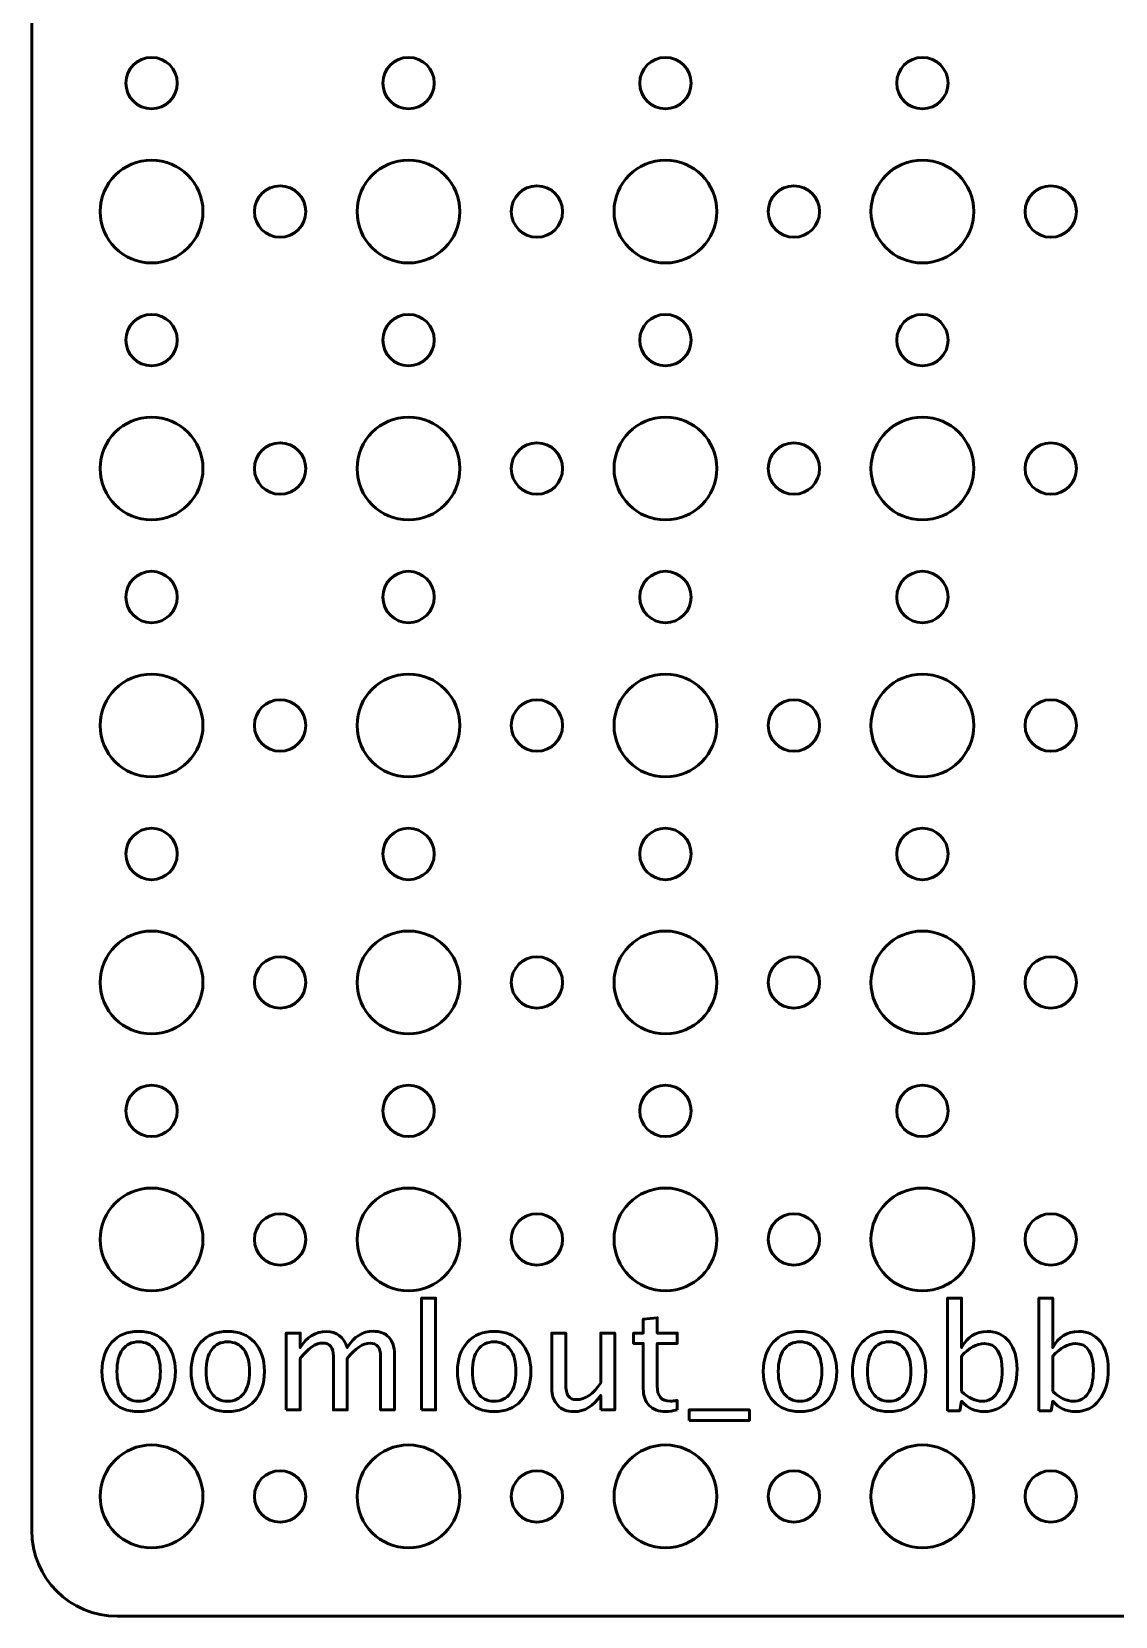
# Model space of a CAD drawing. Header units: centimetres. Extents: x -50 to 50, y -9 to 9.
# Drawn here: x -50.2 to -43.87, y -8.95 to 0.3 of the extents above; entities that cross this region are included whole.
import ezdxf

# ---------------------------------------------------------------- set-up
doc = ezdxf.new("R2010")
doc.units = ezdxf.units.CM
doc.header["$MEASUREMENT"] = 0
doc.layers.add('Layer 1', color=7, linetype='Continuous')

msp = doc.modelspace()

# ---------------------------------------------------------------- linework, layer by layer
at = {"layer": 'Layer 1', "lineweight": 53}
for centre, major_axis in [((-49.5, 0), (0, 0.15)), ((-48, 0), (0, 0.15)), ((-46.5, 0), (0, 0.15)), ((-45, 0), (0, 0.15)), ((-49.49999, -0.75001), (0, 0.30001)), ((-47.99999, -0.75001), (0, 0.30001)), ((-46.49999, -0.75001), (0, 0.30001)), ((-44.99999, -0.75001), (0, 0.30001)), ((-48.75, -0.75), (0, 0.15)), ((-47.25, -0.75), (0, 0.15)), ((-45.75, -0.75), (0, 0.15)), ((-44.25, -0.75), (0, 0.15)), ((-49.5, -1.5), (0, 0.15)), ((-48, -1.5), (0, 0.15)), ((-46.5, -1.5), (0, 0.15)), ((-45, -1.5), (0, 0.15)), ((-49.49999, -2.25001), (0, 0.30001)), ((-47.99999, -2.25001), (0, 0.30001)), ((-46.49999, -2.25001), (0, 0.30001)), ((-44.99999, -2.25001), (0, 0.30001)), ((-48.75, -2.25), (0, 0.15)), ((-47.25, -2.25), (0, 0.15)), ((-45.75, -2.25), (0, 0.15)), ((-44.25, -2.25), (0, 0.15)), ((-49.5, -3), (0, 0.15)), ((-48, -3), (0, 0.15)), ((-46.5, -3), (0, 0.15)), ((-45, -3), (0, 0.15)), ((-49.49999, -3.75001), (0, 0.30001)), ((-47.99999, -3.75001), (0, 0.30001)), ((-46.49999, -3.75001), (0, 0.30001)), ((-44.99999, -3.75001), (0, 0.30001)), ((-48.75, -3.75), (0, 0.15)), ((-47.25, -3.75), (0, 0.15)), ((-45.75, -3.75), (0, 0.15)), ((-44.25, -3.75), (0, 0.15)), ((-49.5, -4.5), (0, 0.15)), ((-48, -4.5), (0, 0.15)), ((-46.5, -4.5), (0, 0.15)), ((-45, -4.5), (0, 0.15)), ((-49.49999, -5.25001), (0, 0.30001)), ((-47.99999, -5.25001), (0, 0.30001)), ((-46.49999, -5.25001), (0, 0.30001)), ((-44.99999, -5.25001), (0, 0.30001)), ((-48.75, -5.25), (0, 0.15)), ((-47.25, -5.25), (0, 0.15)), ((-45.75, -5.25), (0, 0.15)), ((-44.25, -5.25), (0, 0.15)), ((-49.5, -6), (0, 0.15)), ((-48, -6), (0, 0.15)), ((-46.5, -6), (0, 0.15)), ((-45, -6), (0, 0.15)), ((-49.49999, -6.75001), (0, 0.30001)), ((-47.99999, -6.75001), (0, 0.30001)), ((-46.49999, -6.75001), (0, 0.30001)), ((-44.99999, -6.75001), (0, 0.30001)), ((-48.75, -6.75), (0, 0.15)), ((-47.25, -6.75), (0, 0.15)), ((-45.75, -6.75), (0, 0.15)), ((-44.25, -6.75), (0, 0.15)), ((-49.49999, -8.25001), (0, 0.30001)), ((-47.99999, -8.25001), (0, 0.30001)), ((-46.49999, -8.25001), (0, 0.30001)), ((-44.99999, -8.25001), (0, 0.30001)), ((-48.75, -8.25), (0, 0.15)), ((-47.25, -8.25), (0, 0.15)), ((-45.75, -8.25), (0, 0.15)), ((-44.25, -8.25), (0, 0.15))]:
    msp.add_ellipse(centre, major_axis=major_axis, ratio=1, dxfattribs=at)
msp.add_open_spline([(-50.2, -8.45), (-50.2, -8.45), (-50.2, 8.45), (-50.2, 8.45), (-50.2, 8.45), (-50.2, 8.72614), (-49.97614, 8.95), (-49.7, 8.95), (-49.7, 8.95), (-49.7, 8.95), (49.7, 8.95), (49.7, 8.95), (49.7, 8.95), (49.97614, 8.95), (50.2, 8.72614), (50.2, 8.45), (50.2, 8.45), (50.2, 8.45), (50.2, -8.45), (50.2, -8.45), (50.2, -8.45), (50.2, -8.72614), (49.97614, -8.95), (49.7, -8.95), (49.7, -8.95), (49.7, -8.95), (-49.7, -8.95), (-49.7, -8.95), (-49.7, -8.95), (-49.97614, -8.95), (-50.2, -8.72614), (-50.2, -8.45)], degree=3, knots=[0, 0, 0, 0, 0.1111111, 0.1111111, 0.1111111, 0.1111111, 0.2222222, 0.2222222, 0.2222222, 0.2222222, 0.3333333, 0.3333333, 0.3333333, 0.3333333, 0.4444444, 0.4444444, 0.4444444, 0.4444444, 0.5555556, 0.5555556, 0.5555556, 0.5555556, 0.6666667, 0.6666667, 0.6666667, 0.6666667, 0.7777778, 0.7777778, 0.7777778, 0.7777778, 1, 1, 1, 1], dxfattribs=at)
at = {"layer": 'Layer 1', "color": 5, "lineweight": 53}
for points, knots in [([(-47.92327, -7.74511), (-47.92327, -7.74511), (-47.92327, -7.09233), (-47.92327, -7.09233), (-47.92327, -7.09233), (-47.92327, -7.09233), (-47.84199, -7.09233), (-47.84199, -7.09233), (-47.84199, -7.09233), (-47.84199, -7.09233), (-47.84199, -7.74511), (-47.84199, -7.74511), (-47.84199, -7.74511), (-47.84199, -7.74511), (-47.92327, -7.74511), (-47.92327, -7.74511)], [0, 0, 0, 0, 0.2, 0.2, 0.2, 0.2, 0.4, 0.4, 0.4, 0.4, 0.6, 0.6, 0.6, 0.6, 1, 1, 1, 1]), ([(-44.85267, -7.75019), (-44.85267, -7.75019), (-44.85267, -7.09233), (-44.85267, -7.09233), (-44.85267, -7.09233), (-44.85267, -7.09233), (-44.77139, -7.09233), (-44.77139, -7.09233), (-44.77139, -7.09233), (-44.77139, -7.09233), (-44.77139, -7.38118), (-44.77139, -7.38118), (-44.77139, -7.38118), (-44.73809, -7.31839), (-44.68799, -7.28706), (-44.62125, -7.28706), (-44.62125, -7.28706), (-44.5672, -7.28706), (-44.52473, -7.30668), (-44.49368, -7.34605), (-44.49368, -7.34605), (-44.46264, -7.38542), (-44.44711, -7.43918), (-44.44711, -7.50734), (-44.44711, -7.50734), (-44.44711, -7.58156), (-44.46475, -7.64153), (-44.49989, -7.68697), (-44.49989, -7.68697), (-44.53503, -7.73255), (-44.58131, -7.75527), (-44.6386, -7.75527), (-44.6386, -7.75527), (-44.6918, -7.75527), (-44.73611, -7.73495), (-44.77139, -7.69417), (-44.77139, -7.69417), (-44.77139, -7.69417), (-44.78127, -7.75019), (-44.78127, -7.75019), (-44.78127, -7.75019), (-44.78127, -7.75019), (-44.85267, -7.75019), (-44.85267, -7.75019)], [0, 0, 0, 0, 0.0833333, 0.0833333, 0.0833333, 0.0833333, 0.1666667, 0.1666667, 0.1666667, 0.1666667, 0.25, 0.25, 0.25, 0.25, 0.3333333, 0.3333333, 0.3333333, 0.3333333, 0.4166667, 0.4166667, 0.4166667, 0.4166667, 0.5, 0.5, 0.5, 0.5, 0.5833333, 0.5833333, 0.5833333, 0.5833333, 0.6666667, 0.6666667, 0.6666667, 0.6666667, 0.75, 0.75, 0.75, 0.75, 0.8333333, 0.8333333, 0.8333333, 0.8333333, 1, 1, 1, 1]), ([(-44.31983, -7.75019), (-44.31983, -7.75019), (-44.31983, -7.09233), (-44.31983, -7.09233), (-44.31983, -7.09233), (-44.31983, -7.09233), (-44.23855, -7.09233), (-44.23855, -7.09233), (-44.23855, -7.09233), (-44.23855, -7.09233), (-44.23855, -7.38118), (-44.23855, -7.38118), (-44.23855, -7.38118), (-44.20525, -7.31839), (-44.15515, -7.28706), (-44.08841, -7.28706), (-44.08841, -7.28706), (-44.03436, -7.28706), (-43.99189, -7.30668), (-43.96084, -7.34605), (-43.96084, -7.34605), (-43.9298, -7.38542), (-43.91427, -7.43918), (-43.91427, -7.50734), (-43.91427, -7.50734), (-43.91427, -7.58156), (-43.93191, -7.64153), (-43.96705, -7.68697), (-43.96705, -7.68697), (-44.00219, -7.73255), (-44.04847, -7.75527), (-44.10576, -7.75527), (-44.10576, -7.75527), (-44.15896, -7.75527), (-44.20327, -7.73495), (-44.23855, -7.69417), (-44.23855, -7.69417), (-44.23855, -7.69417), (-44.24843, -7.75019), (-44.24843, -7.75019), (-44.24843, -7.75019), (-44.24843, -7.75019), (-44.31983, -7.75019), (-44.31983, -7.75019)], [0, 0, 0, 0, 0.0833333, 0.0833333, 0.0833333, 0.0833333, 0.1666667, 0.1666667, 0.1666667, 0.1666667, 0.25, 0.25, 0.25, 0.25, 0.3333333, 0.3333333, 0.3333333, 0.3333333, 0.4166667, 0.4166667, 0.4166667, 0.4166667, 0.5, 0.5, 0.5, 0.5, 0.5833333, 0.5833333, 0.5833333, 0.5833333, 0.6666667, 0.6666667, 0.6666667, 0.6666667, 0.75, 0.75, 0.75, 0.75, 0.8333333, 0.8333333, 0.8333333, 0.8333333, 1, 1, 1, 1]), ([(-46.43228, -7.74497), (-46.4574, -7.75188), (-46.47927, -7.75527), (-46.49775, -7.75527), (-46.49775, -7.75527), (-46.53924, -7.75527), (-46.57156, -7.74342), (-46.5947, -7.71971), (-46.5947, -7.71971), (-46.61798, -7.696), (-46.62955, -7.66312), (-46.62955, -7.62093), (-46.62955, -7.62093), (-46.62955, -7.62093), (-46.62955, -7.35734), (-46.62955, -7.35734), (-46.62955, -7.35734), (-46.62955, -7.35734), (-46.68572, -7.35734), (-46.68572, -7.35734), (-46.68572, -7.35734), (-46.68572, -7.35734), (-46.68572, -7.29637), (-46.68572, -7.29637), (-46.68572, -7.29637), (-46.68572, -7.29637), (-46.62955, -7.29637), (-46.62955, -7.29637), (-46.62955, -7.29637), (-46.62955, -7.29637), (-46.62955, -7.21524), (-46.62955, -7.21524), (-46.62955, -7.21524), (-46.62955, -7.21524), (-46.54827, -7.20747), (-46.54827, -7.20747), (-46.54827, -7.20747), (-46.54827, -7.20747), (-46.54827, -7.29637), (-46.54827, -7.29637), (-46.54827, -7.29637), (-46.54827, -7.29637), (-46.43059, -7.29637), (-46.43059, -7.29637), (-46.43059, -7.29637), (-46.43059, -7.29637), (-46.43059, -7.35734), (-46.43059, -7.35734), (-46.43059, -7.35734), (-46.43059, -7.35734), (-46.54827, -7.35734), (-46.54827, -7.35734), (-46.54827, -7.35734), (-46.54827, -7.35734), (-46.54827, -7.60626), (-46.54827, -7.60626), (-46.54827, -7.60626), (-46.54827, -7.66496), (-46.52273, -7.69431), (-46.47179, -7.69431), (-46.47179, -7.69431), (-46.46092, -7.69431), (-46.4478, -7.69248), (-46.43228, -7.68895), (-46.43228, -7.68895), (-46.43228, -7.68895), (-46.43228, -7.74497), (-46.43228, -7.74497)], [0, 0, 0, 0, 0.0555556, 0.0555556, 0.0555556, 0.0555556, 0.1111111, 0.1111111, 0.1111111, 0.1111111, 0.1666667, 0.1666667, 0.1666667, 0.1666667, 0.2222222, 0.2222222, 0.2222222, 0.2222222, 0.2777778, 0.2777778, 0.2777778, 0.2777778, 0.3333333, 0.3333333, 0.3333333, 0.3333333, 0.3888889, 0.3888889, 0.3888889, 0.3888889, 0.4444444, 0.4444444, 0.4444444, 0.4444444, 0.5, 0.5, 0.5, 0.5, 0.5555556, 0.5555556, 0.5555556, 0.5555556, 0.6111111, 0.6111111, 0.6111111, 0.6111111, 0.6666667, 0.6666667, 0.6666667, 0.6666667, 0.7222222, 0.7222222, 0.7222222, 0.7222222, 0.7777778, 0.7777778, 0.7777778, 0.7777778, 0.8333333, 0.8333333, 0.8333333, 0.8333333, 0.8888889, 0.8888889, 0.8888889, 0.8888889, 1, 1, 1, 1]), ([(-49.57541, -7.75527), (-49.64131, -7.75527), (-49.69352, -7.73424), (-49.73191, -7.69219), (-49.73191, -7.69219), (-49.77043, -7.65014), (-49.78962, -7.59299), (-49.78962, -7.52088), (-49.78962, -7.52088), (-49.78962, -7.44892), (-49.77043, -7.39191), (-49.73191, -7.35), (-49.73191, -7.35), (-49.69352, -7.30809), (-49.64131, -7.28706), (-49.57541, -7.28706), (-49.57541, -7.28706), (-49.50951, -7.28706), (-49.4573, -7.30809), (-49.41892, -7.35), (-49.41892, -7.35), (-49.3804, -7.39191), (-49.3612, -7.44892), (-49.3612, -7.52088), (-49.3612, -7.52088), (-49.3612, -7.59299), (-49.3804, -7.65014), (-49.41892, -7.69219), (-49.41892, -7.69219), (-49.4573, -7.73424), (-49.50951, -7.75527), (-49.57541, -7.75527)], [0, 0, 0, 0, 0.1111111, 0.1111111, 0.1111111, 0.1111111, 0.2222222, 0.2222222, 0.2222222, 0.2222222, 0.3333333, 0.3333333, 0.3333333, 0.3333333, 0.4444444, 0.4444444, 0.4444444, 0.4444444, 0.5555556, 0.5555556, 0.5555556, 0.5555556, 0.6666667, 0.6666667, 0.6666667, 0.6666667, 0.7777778, 0.7777778, 0.7777778, 0.7777778, 1, 1, 1, 1]), ([(-49.05527, -7.75527), (-49.12117, -7.75527), (-49.17338, -7.73424), (-49.21177, -7.69219), (-49.21177, -7.69219), (-49.25029, -7.65014), (-49.26948, -7.59299), (-49.26948, -7.52088), (-49.26948, -7.52088), (-49.26948, -7.44892), (-49.25029, -7.39191), (-49.21177, -7.35), (-49.21177, -7.35), (-49.17338, -7.30809), (-49.12117, -7.28706), (-49.05527, -7.28706), (-49.05527, -7.28706), (-48.98937, -7.28706), (-48.93716, -7.30809), (-48.89878, -7.35), (-48.89878, -7.35), (-48.86026, -7.39191), (-48.84106, -7.44892), (-48.84106, -7.52088), (-48.84106, -7.52088), (-48.84106, -7.59299), (-48.86026, -7.65014), (-48.89878, -7.69219), (-48.89878, -7.69219), (-48.93716, -7.73424), (-48.98937, -7.75527), (-49.05527, -7.75527)], [0, 0, 0, 0, 0.1111111, 0.1111111, 0.1111111, 0.1111111, 0.2222222, 0.2222222, 0.2222222, 0.2222222, 0.3333333, 0.3333333, 0.3333333, 0.3333333, 0.4444444, 0.4444444, 0.4444444, 0.4444444, 0.5555556, 0.5555556, 0.5555556, 0.5555556, 0.6666667, 0.6666667, 0.6666667, 0.6666667, 0.7777778, 0.7777778, 0.7777778, 0.7777778, 1, 1, 1, 1]), ([(-48.71378, -7.74511), (-48.71378, -7.74511), (-48.71378, -7.29637), (-48.71378, -7.29637), (-48.71378, -7.29637), (-48.71378, -7.29637), (-48.6325, -7.29637), (-48.6325, -7.29637), (-48.6325, -7.29637), (-48.6325, -7.29637), (-48.6325, -7.38118), (-48.6325, -7.38118), (-48.6325, -7.38118), (-48.59285, -7.31839), (-48.54205, -7.28706), (-48.47982, -7.28706), (-48.47982, -7.28706), (-48.41984, -7.28706), (-48.37906, -7.31839), (-48.35733, -7.38118), (-48.35733, -7.38118), (-48.31881, -7.31782), (-48.26857, -7.28621), (-48.20691, -7.28621), (-48.20691, -7.28621), (-48.16754, -7.28621), (-48.13692, -7.29779), (-48.11504, -7.32107), (-48.11504, -7.32107), (-48.09317, -7.34435), (-48.08216, -7.37695), (-48.08216, -7.41886), (-48.08216, -7.41886), (-48.08216, -7.41886), (-48.08216, -7.74511), (-48.08216, -7.74511), (-48.08216, -7.74511), (-48.08216, -7.74511), (-48.16344, -7.74511), (-48.16344, -7.74511), (-48.16344, -7.74511), (-48.16344, -7.74511), (-48.16344, -7.43227), (-48.16344, -7.43227), (-48.16344, -7.43227), (-48.16344, -7.38118), (-48.18376, -7.35564), (-48.2244, -7.35564), (-48.2244, -7.35564), (-48.2666, -7.35564), (-48.31091, -7.38542), (-48.35733, -7.44511), (-48.35733, -7.44511), (-48.35733, -7.44511), (-48.35733, -7.74511), (-48.35733, -7.74511), (-48.35733, -7.74511), (-48.35733, -7.74511), (-48.43861, -7.74511), (-48.43861, -7.74511), (-48.43861, -7.74511), (-48.43861, -7.74511), (-48.43861, -7.43198), (-48.43861, -7.43198), (-48.43861, -7.43198), (-48.43861, -7.38048), (-48.45921, -7.3548), (-48.50056, -7.3548), (-48.50056, -7.3548), (-48.54162, -7.3548), (-48.58565, -7.38471), (-48.6325, -7.44468), (-48.6325, -7.44468), (-48.6325, -7.44468), (-48.6325, -7.74511), (-48.6325, -7.74511), (-48.6325, -7.74511), (-48.6325, -7.74511), (-48.71378, -7.74511), (-48.71378, -7.74511)], [0, 0, 0, 0, 0.047619, 0.047619, 0.047619, 0.047619, 0.0952381, 0.0952381, 0.0952381, 0.0952381, 0.1428571, 0.1428571, 0.1428571, 0.1428571, 0.1904762, 0.1904762, 0.1904762, 0.1904762, 0.2380952, 0.2380952, 0.2380952, 0.2380952, 0.2857143, 0.2857143, 0.2857143, 0.2857143, 0.3333333, 0.3333333, 0.3333333, 0.3333333, 0.3809524, 0.3809524, 0.3809524, 0.3809524, 0.4285714, 0.4285714, 0.4285714, 0.4285714, 0.4761905, 0.4761905, 0.4761905, 0.4761905, 0.5238095, 0.5238095, 0.5238095, 0.5238095, 0.5714286, 0.5714286, 0.5714286, 0.5714286, 0.6190476, 0.6190476, 0.6190476, 0.6190476, 0.6666667, 0.6666667, 0.6666667, 0.6666667, 0.7142857, 0.7142857, 0.7142857, 0.7142857, 0.7619048, 0.7619048, 0.7619048, 0.7619048, 0.8095238, 0.8095238, 0.8095238, 0.8095238, 0.8571429, 0.8571429, 0.8571429, 0.8571429, 0.9047619, 0.9047619, 0.9047619, 0.9047619, 1, 1, 1, 1]), ([(-47.49993, -7.75527), (-47.56583, -7.75527), (-47.61804, -7.73424), (-47.65643, -7.69219), (-47.65643, -7.69219), (-47.69495, -7.65014), (-47.71414, -7.59299), (-47.71414, -7.52088), (-47.71414, -7.52088), (-47.71414, -7.44892), (-47.69495, -7.39191), (-47.65643, -7.35), (-47.65643, -7.35), (-47.61804, -7.30809), (-47.56583, -7.28706), (-47.49993, -7.28706), (-47.49993, -7.28706), (-47.43403, -7.28706), (-47.38182, -7.30809), (-47.34344, -7.35), (-47.34344, -7.35), (-47.30492, -7.39191), (-47.28572, -7.44892), (-47.28572, -7.52088), (-47.28572, -7.52088), (-47.28572, -7.59299), (-47.30492, -7.65014), (-47.34344, -7.69219), (-47.34344, -7.69219), (-47.38182, -7.73424), (-47.43403, -7.75527), (-47.49993, -7.75527)], [0, 0, 0, 0, 0.1111111, 0.1111111, 0.1111111, 0.1111111, 0.2222222, 0.2222222, 0.2222222, 0.2222222, 0.3333333, 0.3333333, 0.3333333, 0.3333333, 0.4444444, 0.4444444, 0.4444444, 0.4444444, 0.5555556, 0.5555556, 0.5555556, 0.5555556, 0.6666667, 0.6666667, 0.6666667, 0.6666667, 0.7777778, 0.7777778, 0.7777778, 0.7777778, 1, 1, 1, 1]), ([(-46.87735, -7.74511), (-46.87735, -7.74511), (-46.87735, -7.66073), (-46.87735, -7.66073), (-46.87735, -7.66073), (-46.92067, -7.7238), (-46.9733, -7.75527), (-47.03511, -7.75527), (-47.03511, -7.75527), (-47.07434, -7.75527), (-47.10552, -7.74299), (-47.12867, -7.7183), (-47.12867, -7.7183), (-47.15195, -7.6936), (-47.16352, -7.66044), (-47.16352, -7.61853), (-47.16352, -7.61853), (-47.16352, -7.61853), (-47.16352, -7.29637), (-47.16352, -7.29637), (-47.16352, -7.29637), (-47.16352, -7.29637), (-47.08224, -7.29637), (-47.08224, -7.29637), (-47.08224, -7.29637), (-47.08224, -7.29637), (-47.08224, -7.592), (-47.08224, -7.592), (-47.08224, -7.592), (-47.08224, -7.62573), (-47.0773, -7.64958), (-47.06756, -7.66369), (-47.06756, -7.66369), (-47.05769, -7.67794), (-47.04132, -7.685), (-47.01832, -7.685), (-47.01832, -7.685), (-46.96864, -7.685), (-46.92151, -7.6524), (-46.87735, -7.58706), (-46.87735, -7.58706), (-46.87735, -7.58706), (-46.87735, -7.29637), (-46.87735, -7.29637), (-46.87735, -7.29637), (-46.87735, -7.29637), (-46.79606, -7.29637), (-46.79606, -7.29637), (-46.79606, -7.29637), (-46.79606, -7.29637), (-46.79606, -7.74511), (-46.79606, -7.74511), (-46.79606, -7.74511), (-46.79606, -7.74511), (-46.87735, -7.74511), (-46.87735, -7.74511)], [0, 0, 0, 0, 0.0666667, 0.0666667, 0.0666667, 0.0666667, 0.1333333, 0.1333333, 0.1333333, 0.1333333, 0.2, 0.2, 0.2, 0.2, 0.2666667, 0.2666667, 0.2666667, 0.2666667, 0.3333333, 0.3333333, 0.3333333, 0.3333333, 0.4, 0.4, 0.4, 0.4, 0.4666667, 0.4666667, 0.4666667, 0.4666667, 0.5333333, 0.5333333, 0.5333333, 0.5333333, 0.6, 0.6, 0.6, 0.6, 0.6666667, 0.6666667, 0.6666667, 0.6666667, 0.7333333, 0.7333333, 0.7333333, 0.7333333, 0.8, 0.8, 0.8, 0.8, 0.8666667, 0.8666667, 0.8666667, 0.8666667, 1, 1, 1, 1]), ([(-45.7143, -7.75527), (-45.7802, -7.75527), (-45.83241, -7.73424), (-45.8708, -7.69219), (-45.8708, -7.69219), (-45.90932, -7.65014), (-45.92851, -7.59299), (-45.92851, -7.52088), (-45.92851, -7.52088), (-45.92851, -7.44892), (-45.90932, -7.39191), (-45.8708, -7.35), (-45.8708, -7.35), (-45.83241, -7.30809), (-45.7802, -7.28706), (-45.7143, -7.28706), (-45.7143, -7.28706), (-45.6484, -7.28706), (-45.59619, -7.30809), (-45.55781, -7.35), (-45.55781, -7.35), (-45.51929, -7.39191), (-45.50009, -7.44892), (-45.50009, -7.52088), (-45.50009, -7.52088), (-45.50009, -7.59299), (-45.51929, -7.65014), (-45.55781, -7.69219), (-45.55781, -7.69219), (-45.59619, -7.73424), (-45.6484, -7.75527), (-45.7143, -7.75527)], [0, 0, 0, 0, 0.1111111, 0.1111111, 0.1111111, 0.1111111, 0.2222222, 0.2222222, 0.2222222, 0.2222222, 0.3333333, 0.3333333, 0.3333333, 0.3333333, 0.4444444, 0.4444444, 0.4444444, 0.4444444, 0.5555556, 0.5555556, 0.5555556, 0.5555556, 0.6666667, 0.6666667, 0.6666667, 0.6666667, 0.7777778, 0.7777778, 0.7777778, 0.7777778, 1, 1, 1, 1]), ([(-45.19416, -7.75527), (-45.26006, -7.75527), (-45.31227, -7.73424), (-45.35066, -7.69219), (-45.35066, -7.69219), (-45.38918, -7.65014), (-45.40837, -7.59299), (-45.40837, -7.52088), (-45.40837, -7.52088), (-45.40837, -7.44892), (-45.38918, -7.39191), (-45.35066, -7.35), (-45.35066, -7.35), (-45.31227, -7.30809), (-45.26006, -7.28706), (-45.19416, -7.28706), (-45.19416, -7.28706), (-45.12826, -7.28706), (-45.07605, -7.30809), (-45.03767, -7.35), (-45.03767, -7.35), (-44.99915, -7.39191), (-44.97995, -7.44892), (-44.97995, -7.52088), (-44.97995, -7.52088), (-44.97995, -7.59299), (-44.99915, -7.65014), (-45.03767, -7.69219), (-45.03767, -7.69219), (-45.07605, -7.73424), (-45.12826, -7.75527), (-45.19416, -7.75527)], [0, 0, 0, 0, 0.1111111, 0.1111111, 0.1111111, 0.1111111, 0.2222222, 0.2222222, 0.2222222, 0.2222222, 0.3333333, 0.3333333, 0.3333333, 0.3333333, 0.4444444, 0.4444444, 0.4444444, 0.4444444, 0.5555556, 0.5555556, 0.5555556, 0.5555556, 0.6666667, 0.6666667, 0.6666667, 0.6666667, 0.7777778, 0.7777778, 0.7777778, 0.7777778, 1, 1, 1, 1]), ([(-49.57555, -7.69431), (-49.53534, -7.69431), (-49.50401, -7.67921), (-49.48171, -7.64887), (-49.48171, -7.64887), (-49.45956, -7.61867), (-49.44841, -7.57592), (-49.44841, -7.52088), (-49.44841, -7.52088), (-49.44841, -7.46599), (-49.45956, -7.42338), (-49.48171, -7.39318), (-49.48171, -7.39318), (-49.50401, -7.36312), (-49.53534, -7.34802), (-49.57555, -7.34802), (-49.57555, -7.34802), (-49.61591, -7.34802), (-49.64724, -7.36312), (-49.66925, -7.39318), (-49.66925, -7.39318), (-49.69141, -7.42338), (-49.70241, -7.46599), (-49.70241, -7.52088), (-49.70241, -7.52088), (-49.70241, -7.57592), (-49.69141, -7.61867), (-49.66925, -7.64887), (-49.66925, -7.64887), (-49.64724, -7.67921), (-49.61591, -7.69431), (-49.57555, -7.69431)], [0, 0, 0, 0, 0.1111111, 0.1111111, 0.1111111, 0.1111111, 0.2222222, 0.2222222, 0.2222222, 0.2222222, 0.3333333, 0.3333333, 0.3333333, 0.3333333, 0.4444444, 0.4444444, 0.4444444, 0.4444444, 0.5555556, 0.5555556, 0.5555556, 0.5555556, 0.6666667, 0.6666667, 0.6666667, 0.6666667, 0.7777778, 0.7777778, 0.7777778, 0.7777778, 1, 1, 1, 1]), ([(-49.05541, -7.69431), (-49.0152, -7.69431), (-48.98387, -7.67921), (-48.96157, -7.64887), (-48.96157, -7.64887), (-48.93942, -7.61867), (-48.92827, -7.57592), (-48.92827, -7.52088), (-48.92827, -7.52088), (-48.92827, -7.46599), (-48.93942, -7.42338), (-48.96157, -7.39318), (-48.96157, -7.39318), (-48.98387, -7.36312), (-49.0152, -7.34802), (-49.05541, -7.34802), (-49.05541, -7.34802), (-49.09577, -7.34802), (-49.1271, -7.36312), (-49.14911, -7.39318), (-49.14911, -7.39318), (-49.17127, -7.42338), (-49.18227, -7.46599), (-49.18227, -7.52088), (-49.18227, -7.52088), (-49.18227, -7.57592), (-49.17127, -7.61867), (-49.14911, -7.64887), (-49.14911, -7.64887), (-49.1271, -7.67921), (-49.09577, -7.69431), (-49.05541, -7.69431)], [0, 0, 0, 0, 0.1111111, 0.1111111, 0.1111111, 0.1111111, 0.2222222, 0.2222222, 0.2222222, 0.2222222, 0.3333333, 0.3333333, 0.3333333, 0.3333333, 0.4444444, 0.4444444, 0.4444444, 0.4444444, 0.5555556, 0.5555556, 0.5555556, 0.5555556, 0.6666667, 0.6666667, 0.6666667, 0.6666667, 0.7777778, 0.7777778, 0.7777778, 0.7777778, 1, 1, 1, 1]), ([(-47.50007, -7.69431), (-47.45986, -7.69431), (-47.42853, -7.67921), (-47.40623, -7.64887), (-47.40623, -7.64887), (-47.38408, -7.61867), (-47.37293, -7.57592), (-47.37293, -7.52088), (-47.37293, -7.52088), (-47.37293, -7.46599), (-47.38408, -7.42338), (-47.40623, -7.39318), (-47.40623, -7.39318), (-47.42853, -7.36312), (-47.45986, -7.34802), (-47.50007, -7.34802), (-47.50007, -7.34802), (-47.54043, -7.34802), (-47.57176, -7.36312), (-47.59377, -7.39318), (-47.59377, -7.39318), (-47.61593, -7.42338), (-47.62693, -7.46599), (-47.62693, -7.52088), (-47.62693, -7.52088), (-47.62693, -7.57592), (-47.61593, -7.61867), (-47.59377, -7.64887), (-47.59377, -7.64887), (-47.57176, -7.67921), (-47.54043, -7.69431), (-47.50007, -7.69431)], [0, 0, 0, 0, 0.1111111, 0.1111111, 0.1111111, 0.1111111, 0.2222222, 0.2222222, 0.2222222, 0.2222222, 0.3333333, 0.3333333, 0.3333333, 0.3333333, 0.4444444, 0.4444444, 0.4444444, 0.4444444, 0.5555556, 0.5555556, 0.5555556, 0.5555556, 0.6666667, 0.6666667, 0.6666667, 0.6666667, 0.7777778, 0.7777778, 0.7777778, 0.7777778, 1, 1, 1, 1]), ([(-45.71444, -7.69431), (-45.67423, -7.69431), (-45.6429, -7.67921), (-45.6206, -7.64887), (-45.6206, -7.64887), (-45.59845, -7.61867), (-45.5873, -7.57592), (-45.5873, -7.52088), (-45.5873, -7.52088), (-45.5873, -7.46599), (-45.59845, -7.42338), (-45.6206, -7.39318), (-45.6206, -7.39318), (-45.6429, -7.36312), (-45.67423, -7.34802), (-45.71444, -7.34802), (-45.71444, -7.34802), (-45.7548, -7.34802), (-45.78613, -7.36312), (-45.80814, -7.39318), (-45.80814, -7.39318), (-45.8303, -7.42338), (-45.8413, -7.46599), (-45.8413, -7.52088), (-45.8413, -7.52088), (-45.8413, -7.57592), (-45.8303, -7.61867), (-45.80814, -7.64887), (-45.80814, -7.64887), (-45.78613, -7.67921), (-45.7548, -7.69431), (-45.71444, -7.69431)], [0, 0, 0, 0, 0.1111111, 0.1111111, 0.1111111, 0.1111111, 0.2222222, 0.2222222, 0.2222222, 0.2222222, 0.3333333, 0.3333333, 0.3333333, 0.3333333, 0.4444444, 0.4444444, 0.4444444, 0.4444444, 0.5555556, 0.5555556, 0.5555556, 0.5555556, 0.6666667, 0.6666667, 0.6666667, 0.6666667, 0.7777778, 0.7777778, 0.7777778, 0.7777778, 1, 1, 1, 1]), ([(-45.1943, -7.69431), (-45.15409, -7.69431), (-45.12276, -7.67921), (-45.10046, -7.64887), (-45.10046, -7.64887), (-45.07831, -7.61867), (-45.06716, -7.57592), (-45.06716, -7.52088), (-45.06716, -7.52088), (-45.06716, -7.46599), (-45.07831, -7.42338), (-45.10046, -7.39318), (-45.10046, -7.39318), (-45.12276, -7.36312), (-45.15409, -7.34802), (-45.1943, -7.34802), (-45.1943, -7.34802), (-45.23466, -7.34802), (-45.26599, -7.36312), (-45.288, -7.39318), (-45.288, -7.39318), (-45.31016, -7.42338), (-45.32116, -7.46599), (-45.32116, -7.52088), (-45.32116, -7.52088), (-45.32116, -7.57592), (-45.31016, -7.61867), (-45.288, -7.64887), (-45.288, -7.64887), (-45.26599, -7.67921), (-45.23466, -7.69431), (-45.1943, -7.69431)], [0, 0, 0, 0, 0.1111111, 0.1111111, 0.1111111, 0.1111111, 0.2222222, 0.2222222, 0.2222222, 0.2222222, 0.3333333, 0.3333333, 0.3333333, 0.3333333, 0.4444444, 0.4444444, 0.4444444, 0.4444444, 0.5555556, 0.5555556, 0.5555556, 0.5555556, 0.6666667, 0.6666667, 0.6666667, 0.6666667, 0.7777778, 0.7777778, 0.7777778, 0.7777778, 1, 1, 1, 1]), ([(-44.77139, -7.63815), (-44.72948, -7.67554), (-44.68954, -7.69431), (-44.65159, -7.69431), (-44.65159, -7.69431), (-44.61419, -7.69431), (-44.58526, -7.67865), (-44.56494, -7.64746), (-44.56494, -7.64746), (-44.54448, -7.61628), (-44.53432, -7.57239), (-44.53432, -7.51566), (-44.53432, -7.51566), (-44.53432, -7.41068), (-44.56904, -7.35818), (-44.63846, -7.35818), (-44.63846, -7.35818), (-44.6839, -7.35818), (-44.72821, -7.38274), (-44.77139, -7.43198), (-44.77139, -7.43198), (-44.77139, -7.43198), (-44.77139, -7.63815), (-44.77139, -7.63815)], [0, 0, 0, 0, 0.1428571, 0.1428571, 0.1428571, 0.1428571, 0.2857143, 0.2857143, 0.2857143, 0.2857143, 0.4285714, 0.4285714, 0.4285714, 0.4285714, 0.5714286, 0.5714286, 0.5714286, 0.5714286, 0.7142857, 0.7142857, 0.7142857, 0.7142857, 1, 1, 1, 1]), ([(-44.23855, -7.63815), (-44.19664, -7.67554), (-44.1567, -7.69431), (-44.11875, -7.69431), (-44.11875, -7.69431), (-44.08135, -7.69431), (-44.05242, -7.67865), (-44.0321, -7.64746), (-44.0321, -7.64746), (-44.01164, -7.61628), (-44.00148, -7.57239), (-44.00148, -7.51566), (-44.00148, -7.51566), (-44.00148, -7.41068), (-44.0362, -7.35818), (-44.10562, -7.35818), (-44.10562, -7.35818), (-44.15106, -7.35818), (-44.19537, -7.38274), (-44.23855, -7.43198), (-44.23855, -7.43198), (-44.23855, -7.43198), (-44.23855, -7.63815), (-44.23855, -7.63815)], [0, 0, 0, 0, 0.1428571, 0.1428571, 0.1428571, 0.1428571, 0.2857143, 0.2857143, 0.2857143, 0.2857143, 0.4285714, 0.4285714, 0.4285714, 0.4285714, 0.5714286, 0.5714286, 0.5714286, 0.5714286, 0.7142857, 0.7142857, 0.7142857, 0.7142857, 1, 1, 1, 1]), ([(-46.36201, -7.80607), (-46.36201, -7.80607), (-46.36201, -7.74511), (-46.36201, -7.74511), (-46.36201, -7.74511), (-46.36201, -7.74511), (-46.0098, -7.74511), (-46.0098, -7.74511), (-46.0098, -7.74511), (-46.0098, -7.74511), (-46.0098, -7.80607), (-46.0098, -7.80607), (-46.0098, -7.80607), (-46.0098, -7.80607), (-46.36201, -7.80607), (-46.36201, -7.80607)], [0, 0, 0, 0, 0.2, 0.2, 0.2, 0.2, 0.4, 0.4, 0.4, 0.4, 0.6, 0.6, 0.6, 0.6, 1, 1, 1, 1])]:
    msp.add_open_spline(points, degree=3, knots=knots, dxfattribs=at)

doc.saveas('drawing.dxf')
